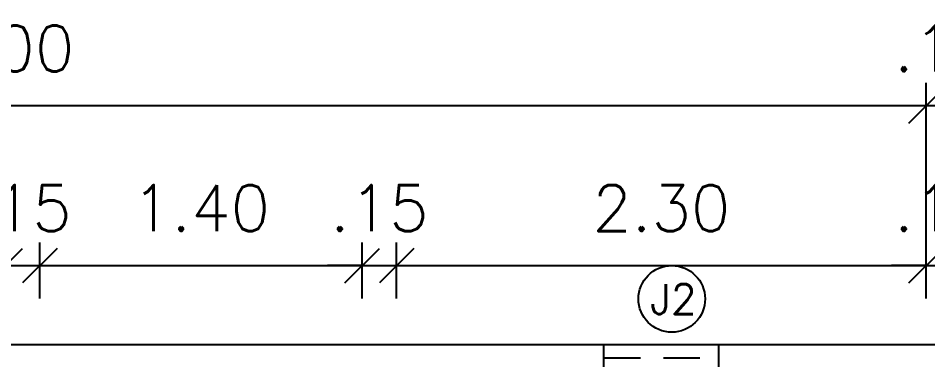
# Model space of a CAD drawing. Header units: millimetres. Extents: x 45003 to 46969, y 6653 to 6979.
# Drawn here: x 45048.423 to 45052.374, y 6878.823 to 6880.308 of the extents above; entities that cross this region are included whole.
import ezdxf

# ---------------------------------------------------------------- set-up
doc = ezdxf.new("R2010")
doc.units = ezdxf.units.MM
doc.linetypes.add('HIDDEN', pattern=[9.525, 6.35, -3.175])
for name, color, linetype in [('ARQ-ALVENARIA', 4, 'Continuous'), ('ARQ-COTAS', 30, 'Continuous'), ('ARQ-ESQ-01', 1, 'Continuous'), ('ARQ-PROJ-01', 1, 'HIDDEN'), ('ARQ-TEXTO2', 2, 'Continuous')]:
    doc.layers.add(name, color=color, linetype=linetype)
doc.styles.add('ROMANS', font='romans.shx')
doc.styles.add('Romans_Anot', font='romans.shx')
doc.dimstyles.new('Escala 1-100', dxfattribs={"dimtxt": 0.2, "dimasz": 0.15, "dimexe": 0.1, "dimexo": 0.2, "dimgap": 0.15, "dimtad": 1, "dimzin": 4, "dimdsep": 46, "dimtxsty": 'Romans_Anot', "dimblk": 'OBLIQUE', "dimcen": 0.25, "dimclrd": 256, "dimclre": 256, "dimclrt": 2, "dimadec": 0, "dimazin": 0, "dimtfac": 1, "dimtix": 1, "dimtmove": 2, "dimatfit": 3, "dimfxl": 0, "dimlwd": -1, "dimlwe": -1, "dimarcsym": 0})

# ---------------------------------------------------------------- blocks, each defined once
blk = doc.blocks.new('_Oblique')
at = {"color": 0, "linetype": 'ByBlock', "lineweight": -2}
blk.add_line((-0.5, -0.5), (0.5, 0.5), dxfattribs=at)
blk = doc.blocks.new('*D63')
at = {"layer": 'ARQ-COTAS', "transparency": 16777216}
for p, q in [((45044.5165, 6879.0893), (45044.5165, 6879.3324)), ((45048.3665, 6879.0893), (45048.3665, 6879.3324)), ((45044.5165, 6879.2324), (45048.3665, 6879.2324))]:
    blk.add_line(p, q, dxfattribs=at)
at = {"layer": 'Defpoints', "color": 0, "transparency": 16777216}
for p in [(45048.3665, 6879.2324), (45044.5165, 6878.8893), (45048.3665, 6878.8893)]:
    blk.add_point(p, dxfattribs=at)
at = {"layer": 'ARQ-COTAS', "transparency": 16777216, "xscale": 0.15, "yscale": 0.15, "zscale": 0.15, "rotation": 180}
blk.add_blockref('_Oblique', (45044.5165, 6879.2324), dxfattribs=at)
at = {"layer": 'ARQ-COTAS', "transparency": 16777216, "xscale": 0.15, "yscale": 0.15, "zscale": 0.15}
blk.add_blockref('_Oblique', (45048.3665, 6879.2324), dxfattribs=at)
at = {"layer": 'ARQ-COTAS', "color": 2, "transparency": 16777216, "insert": (45046.4415, 6879.4824), "char_height": 0.2, "attachment_point": 5, "style": 'Romans_Anot'}
blk.add_mtext('3.85', dxfattribs=at)
blk = doc.blocks.new('*D64')
at = {"layer": 'ARQ-COTAS', "transparency": 16777216}
for p, q in [((45048.3665, 6879.0893), (45048.3665, 6879.3324)), ((45048.5165, 6879.0893), (45048.5165, 6879.3324)), ((45048.3665, 6879.2324), (45048.2165, 6879.2324)), ((45048.3665, 6879.2324), (45048.5165, 6879.2324)), ((45048.5165, 6879.2324), (45048.6665, 6879.2324))]:
    blk.add_line(p, q, dxfattribs=at)
at = {"layer": 'Defpoints', "color": 0, "transparency": 16777216}
for p in [(45048.5165, 6879.2324), (45048.3665, 6878.8893), (45048.5165, 6878.8893)]:
    blk.add_point(p, dxfattribs=at)
at = {"layer": 'ARQ-COTAS', "transparency": 16777216, "xscale": 0.15, "yscale": 0.15, "zscale": 0.15}
blk.add_blockref('_Oblique', (45048.3665, 6879.2324), dxfattribs=at)
at = {"layer": 'ARQ-COTAS', "transparency": 16777216, "xscale": 0.15, "yscale": 0.15, "zscale": 0.15, "rotation": 180}
blk.add_blockref('_Oblique', (45048.5165, 6879.2324), dxfattribs=at)
at = {"layer": 'ARQ-COTAS', "color": 2, "transparency": 16777216, "insert": (45048.4415, 6879.4824), "char_height": 0.2, "attachment_point": 5, "style": 'Romans_Anot'}
blk.add_mtext('.15', dxfattribs=at)
blk = doc.blocks.new('*D65')
at = {"layer": 'ARQ-COTAS', "transparency": 16777216}
for p, q in [((45048.5165, 6879.0893), (45048.5165, 6879.3324)), ((45049.9165, 6879.0893), (45049.9165, 6879.3324)), ((45048.5165, 6879.2324), (45049.9165, 6879.2324))]:
    blk.add_line(p, q, dxfattribs=at)
at = {"layer": 'Defpoints', "color": 0, "transparency": 16777216}
for p in [(45049.9165, 6879.2324), (45048.5165, 6878.8893), (45049.9165, 6878.8893)]:
    blk.add_point(p, dxfattribs=at)
at = {"layer": 'ARQ-COTAS', "transparency": 16777216, "xscale": 0.15, "yscale": 0.15, "zscale": 0.15, "rotation": 180}
blk.add_blockref('_Oblique', (45048.5165, 6879.2324), dxfattribs=at)
at = {"layer": 'ARQ-COTAS', "transparency": 16777216, "xscale": 0.15, "yscale": 0.15, "zscale": 0.15}
blk.add_blockref('_Oblique', (45049.9165, 6879.2324), dxfattribs=at)
at = {"layer": 'ARQ-COTAS', "color": 2, "transparency": 16777216, "insert": (45049.2165, 6879.4824), "char_height": 0.2, "attachment_point": 5, "style": 'Romans_Anot'}
blk.add_mtext('1.40', dxfattribs=at)
blk = doc.blocks.new('*D66')
at = {"layer": 'ARQ-COTAS', "transparency": 16777216}
for p, q in [((45049.9165, 6879.0893), (45049.9165, 6879.3324)), ((45050.0665, 6879.0893), (45050.0665, 6879.3324)), ((45049.9165, 6879.2324), (45049.7665, 6879.2324)), ((45049.9165, 6879.2324), (45050.0665, 6879.2324)), ((45050.0665, 6879.2324), (45050.2165, 6879.2324))]:
    blk.add_line(p, q, dxfattribs=at)
at = {"layer": 'Defpoints', "color": 0, "transparency": 16777216}
for p in [(45050.0665, 6879.2324), (45049.9165, 6878.8893), (45050.0665, 6878.8893)]:
    blk.add_point(p, dxfattribs=at)
at = {"layer": 'ARQ-COTAS', "transparency": 16777216, "xscale": 0.15, "yscale": 0.15, "zscale": 0.15}
blk.add_blockref('_Oblique', (45049.9165, 6879.2324), dxfattribs=at)
at = {"layer": 'ARQ-COTAS', "transparency": 16777216, "xscale": 0.15, "yscale": 0.15, "zscale": 0.15, "rotation": 180}
blk.add_blockref('_Oblique', (45050.0665, 6879.2324), dxfattribs=at)
at = {"layer": 'ARQ-COTAS', "color": 2, "transparency": 16777216, "insert": (45049.9915, 6879.4824), "char_height": 0.2, "attachment_point": 5, "style": 'Romans_Anot'}
blk.add_mtext('.15', dxfattribs=at)
blk = doc.blocks.new('*D67')
at = {"layer": 'ARQ-COTAS', "transparency": 16777216}
for p, q in [((45050.0665, 6879.0893), (45050.0665, 6879.3324)), ((45052.3665, 6879.0893), (45052.3665, 6879.3324)), ((45050.0665, 6879.2324), (45052.3665, 6879.2324))]:
    blk.add_line(p, q, dxfattribs=at)
at = {"layer": 'Defpoints', "color": 0, "transparency": 16777216}
for p in [(45052.3665, 6879.2324), (45050.0665, 6878.8893), (45052.3665, 6878.8893)]:
    blk.add_point(p, dxfattribs=at)
at = {"layer": 'ARQ-COTAS', "transparency": 16777216, "xscale": 0.15, "yscale": 0.15, "zscale": 0.15, "rotation": 180}
blk.add_blockref('_Oblique', (45050.0665, 6879.2324), dxfattribs=at)
at = {"layer": 'ARQ-COTAS', "transparency": 16777216, "xscale": 0.15, "yscale": 0.15, "zscale": 0.15}
blk.add_blockref('_Oblique', (45052.3665, 6879.2324), dxfattribs=at)
at = {"layer": 'ARQ-COTAS', "color": 2, "transparency": 16777216, "insert": (45051.2165, 6879.4824), "char_height": 0.2, "attachment_point": 5, "style": 'Romans_Anot'}
blk.add_mtext('2.30', dxfattribs=at)
blk = doc.blocks.new('*D68')
at = {"layer": 'ARQ-COTAS', "transparency": 16777216}
for p, q in [((45052.3665, 6879.0893), (45052.3665, 6879.3324)), ((45052.5165, 6879.0743), (45052.5165, 6879.3324)), ((45052.3665, 6879.2324), (45052.2165, 6879.2324)), ((45052.3665, 6879.2324), (45052.5165, 6879.2324)), ((45052.5165, 6879.2324), (45052.6665, 6879.2324))]:
    blk.add_line(p, q, dxfattribs=at)
at = {"layer": 'Defpoints', "color": 0, "transparency": 16777216}
for p in [(45052.5165, 6879.2324), (45052.3665, 6878.8893), (45052.5165, 6878.8743)]:
    blk.add_point(p, dxfattribs=at)
at = {"layer": 'ARQ-COTAS', "transparency": 16777216, "xscale": 0.15, "yscale": 0.15, "zscale": 0.15}
blk.add_blockref('_Oblique', (45052.3665, 6879.2324), dxfattribs=at)
at = {"layer": 'ARQ-COTAS', "transparency": 16777216, "xscale": 0.15, "yscale": 0.15, "zscale": 0.15, "rotation": 180}
blk.add_blockref('_Oblique', (45052.5165, 6879.2324), dxfattribs=at)
at = {"layer": 'ARQ-COTAS', "color": 2, "transparency": 16777216, "insert": (45052.4415, 6879.4824), "char_height": 0.2, "attachment_point": 5, "style": 'Romans_Anot'}
blk.add_mtext('.15', dxfattribs=at)
blk = doc.blocks.new('*D118')
at = {"layer": 'ARQ-COTAS', "transparency": 16777216}
for p, q in [((45052.3665, 6879.0893), (45052.3665, 6880.0267)), ((45052.5165, 6879.0893), (45052.5165, 6880.0267)), ((45052.3665, 6879.9267), (45052.2165, 6879.9267)), ((45052.5165, 6879.9267), (45052.3665, 6879.9267)), ((45052.5165, 6879.9267), (45052.6665, 6879.9267))]:
    blk.add_line(p, q, dxfattribs=at)
at = {"layer": 'Defpoints', "color": 0, "transparency": 16777216}
for p in [(45052.3665, 6879.9267), (45052.3665, 6878.8893), (45052.5165, 6878.8893)]:
    blk.add_point(p, dxfattribs=at)
at = {"layer": 'ARQ-COTAS', "transparency": 16777216, "xscale": 0.15, "yscale": 0.15, "zscale": 0.15}
blk.add_blockref('_Oblique', (45052.3665, 6879.9267), dxfattribs=at)
at = {"layer": 'ARQ-COTAS', "transparency": 16777216, "xscale": 0.15, "yscale": 0.15, "zscale": 0.15, "rotation": 180}
blk.add_blockref('_Oblique', (45052.5165, 6879.9267), dxfattribs=at)
at = {"layer": 'ARQ-COTAS', "color": 2, "transparency": 16777216, "insert": (45052.4415, 6880.1767), "char_height": 0.2, "attachment_point": 5, "style": 'Romans_Anot'}
blk.add_mtext('.15', dxfattribs=at)
blk = doc.blocks.new('*D119')
at = {"layer": 'ARQ-COTAS', "transparency": 16777216}
for p, q in [((45044.3665, 6879.0893), (45044.3665, 6880.0267)), ((45052.3665, 6879.0893), (45052.3665, 6880.0267)), ((45052.3665, 6879.9267), (45044.3665, 6879.9267))]:
    blk.add_line(p, q, dxfattribs=at)
at = {"layer": 'Defpoints', "color": 0, "transparency": 16777216}
for p in [(45044.3665, 6879.9267), (45044.3665, 6878.8893), (45052.3665, 6878.8893)]:
    blk.add_point(p, dxfattribs=at)
at = {"layer": 'ARQ-COTAS', "transparency": 16777216, "xscale": 0.15, "yscale": 0.15, "zscale": 0.15, "rotation": 180}
blk.add_blockref('_Oblique', (45044.3665, 6879.9267), dxfattribs=at)
at = {"layer": 'ARQ-COTAS', "transparency": 16777216, "xscale": 0.15, "yscale": 0.15, "zscale": 0.15}
blk.add_blockref('_Oblique', (45052.3665, 6879.9267), dxfattribs=at)
at = {"layer": 'ARQ-COTAS', "color": 2, "transparency": 16777216, "insert": (45048.3665, 6880.1767), "char_height": 0.2, "attachment_point": 5, "style": 'Romans_Anot'}
blk.add_mtext('8.00', dxfattribs=at)

msp = doc.modelspace()

# ---------------------------------------------------------------- linework, layer by layer
at = {"layer": 'ARQ-ALVENARIA'}
for p, q in [((45048.2665, 6878.8893), (45050.9665, 6878.8893)), ((45050.9665, 6878.7393), (45050.9665, 6878.8893)), ((45051.4665, 6878.8893), (45054.8665, 6878.8893)), ((45051.4665, 6878.7393), (45051.4665, 6878.8893))]:
    msp.add_line(p, q, dxfattribs=at)
at = {"layer": 'ARQ-ESQ-01'}
msp.add_line((45050.9665, 6878.8893), (45051.4665, 6878.8893), dxfattribs=at)
at = {"layer": 'ARQ-ESQ-01', "ltscale": 0.03}
msp.add_circle((45051.2617, 6879.0877), 0.1447, dxfattribs=at)
at = {"layer": 'ARQ-PROJ-01', "ltscale": 0.025}
msp.add_line((45050.9665, 6878.8318), (45051.4665, 6878.8318), dxfattribs=at)

# ---------------------------------------------------------------- texts
at = {"layer": 'ARQ-TEXTO2', "insert": (45051.1689, 6879.152), "char_height": 0.13, "width": 0.199395, "attachment_point": 1, "style": 'ROMANS'}
msp.add_mtext('J2', dxfattribs=at)

# ---------------------------------------------------------------- dimensions: what is measured, and where the dimension line sits
at = {"layer": 'ARQ-COTAS'}
for base, p1, p2, picture, middle in [((45044.3665, 6879.9267), (45052.3665, 6878.8893), (45044.3665, 6878.8893), '*D119', (45048.3665, 6880.1767)), ((45052.3665, 6879.9267), (45052.5165, 6878.8893), (45052.3665, 6878.8893), '*D118', (45052.4415, 6880.1767))]:
    dim = msp.add_linear_dim(base=base, p1=p1, p2=p2, dimstyle='Escala 1-100', dxfattribs=at)
    dim.commit()
    dim.dimension.update_dxf_attribs({"geometry": picture, "text_midpoint": middle})
for base, p1, p2, picture, middle in [((45048.3665, 6879.2324), (45044.5165, 6878.8893), (45048.3665, 6878.8893), '*D63', (45046.4415, 6879.4824)), ((45048.5165, 6879.2324), (45048.3665, 6878.8893), (45048.5165, 6878.8893), '*D64', (45048.4415, 6879.4824)), ((45049.9165, 6879.2324), (45048.5165, 6878.8893), (45049.9165, 6878.8893), '*D65', (45049.2165, 6879.4824)), ((45050.0665, 6879.2324), (45049.9165, 6878.8893), (45050.0665, 6878.8893), '*D66', (45049.9915, 6879.4824)), ((45052.3665, 6879.2324), (45050.0665, 6878.8893), (45052.3665, 6878.8893), '*D67', (45051.2165, 6879.4824)), ((45052.5165, 6879.2324), (45052.3665, 6878.8893), (45052.5165, 6878.8743), '*D68', (45052.4415, 6879.4824))]:
    dim = msp.add_linear_dim(base=base, p1=p1, p2=p2, angle=180, dimstyle='Escala 1-100', dxfattribs=at)
    dim.commit()
    dim.dimension.update_dxf_attribs({"geometry": picture, "text_midpoint": middle})

doc.saveas('drawing.dxf')
